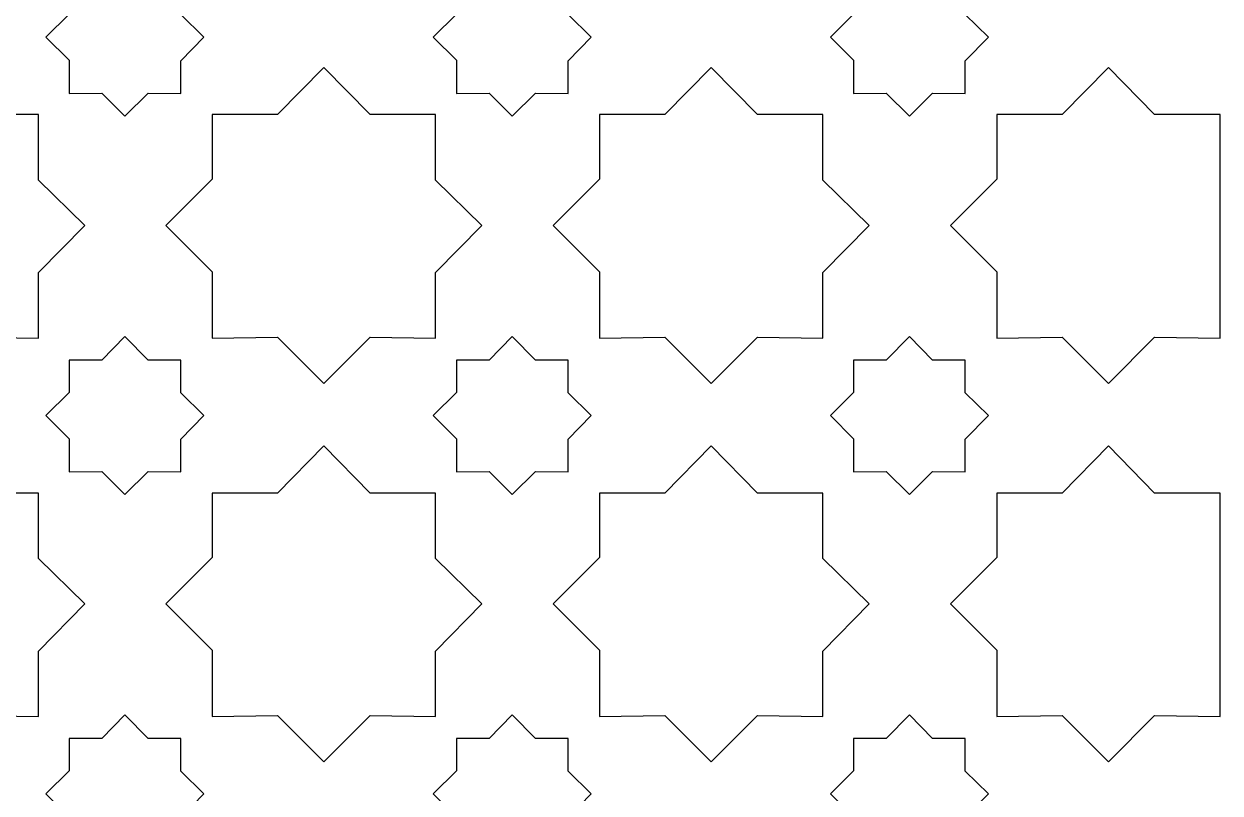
# Model space of a CAD drawing. Header units: centimetres. Extents: x -82 to 82, y -124 to 124.
# Drawn here: x -51.03 to -13.54, y -58.89 to -34.79 of the extents above; entities that cross this region are included whole.
import ezdxf

# ---------------------------------------------------------------- set-up
doc = ezdxf.new("R2010")
doc.units = ezdxf.units.CM
doc.header["$MEASUREMENT"] = 0
doc.layers.add('layer 1', color=7, linetype='Continuous')

msp = doc.modelspace()

# ---------------------------------------------------------------- linework, layer by layer
at = {"layer": 'layer 1', "color": 175}
for points, knots in [([(-49.61516, -34.47614), (-49.61516, -34.47614), (-49.61516, -33.46463), (-49.61516, -33.46463), (-49.61516, -33.46463), (-49.61516, -33.46463), (-48.58995, -33.46463), (-48.58995, -33.46463), (-48.58995, -33.46463), (-48.58995, -33.46463), (-47.86507, -32.72604), (-47.86507, -32.72604), (-47.86507, -32.72604), (-47.86507, -32.72604), (-47.14017, -33.46463), (-47.14017, -33.46463), (-47.14017, -33.46463), (-47.14017, -33.46463), (-46.11498, -33.46463), (-46.11498, -33.46463), (-46.11498, -33.46463), (-46.11498, -33.46463), (-46.11498, -34.48982), (-46.11498, -34.48982), (-46.11498, -34.48982), (-46.11498, -34.48982), (-45.39006, -35.20104), (-45.39006, -35.20104), (-45.39006, -35.20104), (-45.39006, -35.20104), (-46.11498, -35.93965), (-46.11498, -35.93965), (-46.11498, -35.93965), (-46.11498, -35.93965), (-46.11498, -36.96481), (-46.11498, -36.96481), (-46.11498, -36.96481), (-46.11498, -36.96481), (-47.14012, -36.95112), (-47.14012, -36.95112), (-47.14012, -36.95112), (-47.14012, -36.95112), (-47.86507, -37.67604), (-47.86507, -37.67604), (-47.86507, -37.67604), (-47.86507, -37.67604), (-48.58999, -36.95111), (-48.58999, -36.95111), (-48.58999, -36.95111), (-48.58999, -36.95111), (-49.61516, -36.96481), (-49.61516, -36.96481), (-49.61516, -36.96481), (-49.61516, -36.96481), (-49.61516, -35.92594), (-49.61516, -35.92594), (-49.61516, -35.92594), (-49.61516, -35.92594), (-50.34006, -35.20104), (-50.34006, -35.20104), (-50.34006, -35.20104), (-50.34006, -35.20104), (-49.61516, -34.47614), (-49.61516, -34.47614)], [0, 0, 0, 0, 0.05882353, 0.05882353, 0.05882353, 0.05882353, 0.11764706, 0.11764706, 0.11764706, 0.11764706, 0.17647059, 0.17647059, 0.17647059, 0.17647059, 0.23529412, 0.23529412, 0.23529412, 0.23529412, 0.29411765, 0.29411765, 0.29411765, 0.29411765, 0.35294118, 0.35294118, 0.35294118, 0.35294118, 0.41176471, 0.41176471, 0.41176471, 0.41176471, 0.47058824, 0.47058824, 0.47058824, 0.47058824, 0.52941176, 0.52941176, 0.52941176, 0.52941176, 0.58823529, 0.58823529, 0.58823529, 0.58823529, 0.64705882, 0.64705882, 0.64705882, 0.64705882, 0.70588235, 0.70588235, 0.70588235, 0.70588235, 0.76470588, 0.76470588, 0.76470588, 0.76470588, 0.82352941, 0.82352941, 0.82352941, 0.82352941, 0.88235294, 0.88235294, 0.88235294, 0.88235294, 1, 1, 1, 1]), ([(-37.47716, -34.47614), (-37.47716, -34.47614), (-37.47716, -33.46463), (-37.47716, -33.46463), (-37.47716, -33.46463), (-37.47716, -33.46463), (-36.45195, -33.46463), (-36.45195, -33.46463), (-36.45195, -33.46463), (-36.45195, -33.46463), (-35.72707, -32.72604), (-35.72707, -32.72604), (-35.72707, -32.72604), (-35.72707, -32.72604), (-35.00217, -33.46463), (-35.00217, -33.46463), (-35.00217, -33.46463), (-35.00217, -33.46463), (-33.97698, -33.46463), (-33.97698, -33.46463), (-33.97698, -33.46463), (-33.97698, -33.46463), (-33.97698, -34.48982), (-33.97698, -34.48982), (-33.97698, -34.48982), (-33.97698, -34.48982), (-33.25206, -35.20104), (-33.25206, -35.20104), (-33.25206, -35.20104), (-33.25206, -35.20104), (-33.97698, -35.93965), (-33.97698, -35.93965), (-33.97698, -35.93965), (-33.97698, -35.93965), (-33.97698, -36.96481), (-33.97698, -36.96481), (-33.97698, -36.96481), (-33.97698, -36.96481), (-35.00212, -36.95112), (-35.00212, -36.95112), (-35.00212, -36.95112), (-35.00212, -36.95112), (-35.72707, -37.67604), (-35.72707, -37.67604), (-35.72707, -37.67604), (-35.72707, -37.67604), (-36.45199, -36.95111), (-36.45199, -36.95111), (-36.45199, -36.95111), (-36.45199, -36.95111), (-37.47716, -36.96481), (-37.47716, -36.96481), (-37.47716, -36.96481), (-37.47716, -36.96481), (-37.47716, -35.92594), (-37.47716, -35.92594), (-37.47716, -35.92594), (-37.47716, -35.92594), (-38.20206, -35.20104), (-38.20206, -35.20104), (-38.20206, -35.20104), (-38.20206, -35.20104), (-37.47716, -34.47614), (-37.47716, -34.47614)], [0, 0, 0, 0, 0.05882353, 0.05882353, 0.05882353, 0.05882353, 0.11764706, 0.11764706, 0.11764706, 0.11764706, 0.17647059, 0.17647059, 0.17647059, 0.17647059, 0.23529412, 0.23529412, 0.23529412, 0.23529412, 0.29411765, 0.29411765, 0.29411765, 0.29411765, 0.35294118, 0.35294118, 0.35294118, 0.35294118, 0.41176471, 0.41176471, 0.41176471, 0.41176471, 0.47058824, 0.47058824, 0.47058824, 0.47058824, 0.52941176, 0.52941176, 0.52941176, 0.52941176, 0.58823529, 0.58823529, 0.58823529, 0.58823529, 0.64705882, 0.64705882, 0.64705882, 0.64705882, 0.70588235, 0.70588235, 0.70588235, 0.70588235, 0.76470588, 0.76470588, 0.76470588, 0.76470588, 0.82352941, 0.82352941, 0.82352941, 0.82352941, 0.88235294, 0.88235294, 0.88235294, 0.88235294, 1, 1, 1, 1]), ([(-25.03116, -34.47614), (-25.03116, -34.47614), (-25.03116, -33.46463), (-25.03116, -33.46463), (-25.03116, -33.46463), (-25.03116, -33.46463), (-24.00595, -33.46463), (-24.00595, -33.46463), (-24.00595, -33.46463), (-24.00595, -33.46463), (-23.28107, -32.72604), (-23.28107, -32.72604), (-23.28107, -32.72604), (-23.28107, -32.72604), (-22.55617, -33.46463), (-22.55617, -33.46463), (-22.55617, -33.46463), (-22.55617, -33.46463), (-21.53098, -33.46463), (-21.53098, -33.46463), (-21.53098, -33.46463), (-21.53098, -33.46463), (-21.53098, -34.48982), (-21.53098, -34.48982), (-21.53098, -34.48982), (-21.53098, -34.48982), (-20.80606, -35.20104), (-20.80606, -35.20104), (-20.80606, -35.20104), (-20.80606, -35.20104), (-21.53098, -35.93965), (-21.53098, -35.93965), (-21.53098, -35.93965), (-21.53098, -35.93965), (-21.53098, -36.96481), (-21.53098, -36.96481), (-21.53098, -36.96481), (-21.53098, -36.96481), (-22.55612, -36.95112), (-22.55612, -36.95112), (-22.55612, -36.95112), (-22.55612, -36.95112), (-23.28107, -37.67604), (-23.28107, -37.67604), (-23.28107, -37.67604), (-23.28107, -37.67604), (-24.00599, -36.95111), (-24.00599, -36.95111), (-24.00599, -36.95111), (-24.00599, -36.95111), (-25.03116, -36.96481), (-25.03116, -36.96481), (-25.03116, -36.96481), (-25.03116, -36.96481), (-25.03116, -35.92594), (-25.03116, -35.92594), (-25.03116, -35.92594), (-25.03116, -35.92594), (-25.75606, -35.20104), (-25.75606, -35.20104), (-25.75606, -35.20104), (-25.75606, -35.20104), (-25.03116, -34.47614), (-25.03116, -34.47614)], [0, 0, 0, 0, 0.05882353, 0.05882353, 0.05882353, 0.05882353, 0.11764706, 0.11764706, 0.11764706, 0.11764706, 0.17647059, 0.17647059, 0.17647059, 0.17647059, 0.23529412, 0.23529412, 0.23529412, 0.23529412, 0.29411765, 0.29411765, 0.29411765, 0.29411765, 0.35294118, 0.35294118, 0.35294118, 0.35294118, 0.41176471, 0.41176471, 0.41176471, 0.41176471, 0.47058824, 0.47058824, 0.47058824, 0.47058824, 0.52941176, 0.52941176, 0.52941176, 0.52941176, 0.58823529, 0.58823529, 0.58823529, 0.58823529, 0.64705882, 0.64705882, 0.64705882, 0.64705882, 0.70588235, 0.70588235, 0.70588235, 0.70588235, 0.76470588, 0.76470588, 0.76470588, 0.76470588, 0.82352941, 0.82352941, 0.82352941, 0.82352941, 0.88235294, 0.88235294, 0.88235294, 0.88235294, 1, 1, 1, 1]), ([(-57.57378, -39.65201), (-57.57378, -39.65201), (-57.57379, -37.62909), (-57.57379, -37.62909), (-57.57379, -37.62909), (-57.57379, -37.62909), (-55.52348, -37.62909), (-55.52348, -37.62909), (-55.52348, -37.62909), (-55.52348, -37.62909), (-54.07378, -36.15199), (-54.07378, -36.15199), (-54.07378, -36.15199), (-54.07378, -36.15199), (-52.62407, -37.62909), (-52.62407, -37.62909), (-52.62407, -37.62909), (-52.62407, -37.62909), (-50.57379, -37.62909), (-50.57379, -37.62909), (-50.57379, -37.62909), (-50.57379, -37.62909), (-50.57379, -39.67937), (-50.57379, -39.67937), (-50.57379, -39.67937), (-50.57379, -39.67937), (-49.12403, -41.10174), (-49.12403, -41.10174), (-49.12403, -41.10174), (-49.12403, -41.10174), (-50.57379, -42.57888), (-50.57379, -42.57888), (-50.57379, -42.57888), (-50.57379, -42.57888), (-50.57379, -44.62909), (-50.57379, -44.62909), (-50.57379, -44.62909), (-50.57379, -44.62909), (-52.62396, -44.60171), (-52.62396, -44.60171), (-52.62396, -44.60171), (-52.62396, -44.60171), (-54.07378, -46.05148), (-54.07378, -46.05148), (-54.07378, -46.05148), (-54.07378, -46.05148), (-55.52356, -44.6017), (-55.52356, -44.6017), (-55.52356, -44.6017), (-55.52356, -44.6017), (-57.57379, -44.62909), (-57.57379, -44.62909), (-57.57379, -44.62909), (-57.57379, -44.62909), (-57.57379, -42.55147), (-57.57379, -42.55147), (-57.57379, -42.55147), (-57.57379, -42.55147), (-59.02352, -41.10174), (-59.02352, -41.10174), (-59.02352, -41.10174), (-59.02352, -41.10174), (-57.57378, -39.65201), (-57.57378, -39.65201)], [0, 0, 0, 0, 0.05882353, 0.05882353, 0.05882353, 0.05882353, 0.11764706, 0.11764706, 0.11764706, 0.11764706, 0.17647059, 0.17647059, 0.17647059, 0.17647059, 0.23529412, 0.23529412, 0.23529412, 0.23529412, 0.29411765, 0.29411765, 0.29411765, 0.29411765, 0.35294118, 0.35294118, 0.35294118, 0.35294118, 0.41176471, 0.41176471, 0.41176471, 0.41176471, 0.47058824, 0.47058824, 0.47058824, 0.47058824, 0.52941176, 0.52941176, 0.52941176, 0.52941176, 0.58823529, 0.58823529, 0.58823529, 0.58823529, 0.64705882, 0.64705882, 0.64705882, 0.64705882, 0.70588235, 0.70588235, 0.70588235, 0.70588235, 0.76470588, 0.76470588, 0.76470588, 0.76470588, 0.82352941, 0.82352941, 0.82352941, 0.82352941, 0.88235294, 0.88235294, 0.88235294, 0.88235294, 1, 1, 1, 1]), ([(-45.12778, -39.65201), (-45.12778, -39.65201), (-45.12779, -37.62909), (-45.12779, -37.62909), (-45.12779, -37.62909), (-45.12779, -37.62909), (-43.07748, -37.62909), (-43.07748, -37.62909), (-43.07748, -37.62909), (-43.07748, -37.62909), (-41.62778, -36.15199), (-41.62778, -36.15199), (-41.62778, -36.15199), (-41.62778, -36.15199), (-40.17807, -37.62909), (-40.17807, -37.62909), (-40.17807, -37.62909), (-40.17807, -37.62909), (-38.12779, -37.62909), (-38.12779, -37.62909), (-38.12779, -37.62909), (-38.12779, -37.62909), (-38.12779, -39.67937), (-38.12779, -39.67937), (-38.12779, -39.67937), (-38.12779, -39.67937), (-36.67803, -41.10174), (-36.67803, -41.10174), (-36.67803, -41.10174), (-36.67803, -41.10174), (-38.12779, -42.57888), (-38.12779, -42.57888), (-38.12779, -42.57888), (-38.12779, -42.57888), (-38.12779, -44.62909), (-38.12779, -44.62909), (-38.12779, -44.62909), (-38.12779, -44.62909), (-40.17796, -44.60171), (-40.17796, -44.60171), (-40.17796, -44.60171), (-40.17796, -44.60171), (-41.62778, -46.05148), (-41.62778, -46.05148), (-41.62778, -46.05148), (-41.62778, -46.05148), (-43.07756, -44.6017), (-43.07756, -44.6017), (-43.07756, -44.6017), (-43.07756, -44.6017), (-45.12779, -44.62909), (-45.12779, -44.62909), (-45.12779, -44.62909), (-45.12779, -44.62909), (-45.12779, -42.55147), (-45.12779, -42.55147), (-45.12779, -42.55147), (-45.12779, -42.55147), (-46.57752, -41.10174), (-46.57752, -41.10174), (-46.57752, -41.10174), (-46.57752, -41.10174), (-45.12778, -39.65201), (-45.12778, -39.65201)], [0, 0, 0, 0, 0.05882353, 0.05882353, 0.05882353, 0.05882353, 0.11764706, 0.11764706, 0.11764706, 0.11764706, 0.17647059, 0.17647059, 0.17647059, 0.17647059, 0.23529412, 0.23529412, 0.23529412, 0.23529412, 0.29411765, 0.29411765, 0.29411765, 0.29411765, 0.35294118, 0.35294118, 0.35294118, 0.35294118, 0.41176471, 0.41176471, 0.41176471, 0.41176471, 0.47058824, 0.47058824, 0.47058824, 0.47058824, 0.52941176, 0.52941176, 0.52941176, 0.52941176, 0.58823529, 0.58823529, 0.58823529, 0.58823529, 0.64705882, 0.64705882, 0.64705882, 0.64705882, 0.70588235, 0.70588235, 0.70588235, 0.70588235, 0.76470588, 0.76470588, 0.76470588, 0.76470588, 0.82352941, 0.82352941, 0.82352941, 0.82352941, 0.88235294, 0.88235294, 0.88235294, 0.88235294, 1, 1, 1, 1]), ([(-32.98978, -39.65201), (-32.98978, -39.65201), (-32.98979, -37.62909), (-32.98979, -37.62909), (-32.98979, -37.62909), (-32.98979, -37.62909), (-30.93948, -37.62909), (-30.93948, -37.62909), (-30.93948, -37.62909), (-30.93948, -37.62909), (-29.48978, -36.15199), (-29.48978, -36.15199), (-29.48978, -36.15199), (-29.48978, -36.15199), (-28.04007, -37.62909), (-28.04007, -37.62909), (-28.04007, -37.62909), (-28.04007, -37.62909), (-25.98979, -37.62909), (-25.98979, -37.62909), (-25.98979, -37.62909), (-25.98979, -37.62909), (-25.98979, -39.67937), (-25.98979, -39.67937), (-25.98979, -39.67937), (-25.98979, -39.67937), (-24.54003, -41.10174), (-24.54003, -41.10174), (-24.54003, -41.10174), (-24.54003, -41.10174), (-25.98979, -42.57888), (-25.98979, -42.57888), (-25.98979, -42.57888), (-25.98979, -42.57888), (-25.98979, -44.62909), (-25.98979, -44.62909), (-25.98979, -44.62909), (-25.98979, -44.62909), (-28.03996, -44.60171), (-28.03996, -44.60171), (-28.03996, -44.60171), (-28.03996, -44.60171), (-29.48978, -46.05148), (-29.48978, -46.05148), (-29.48978, -46.05148), (-29.48978, -46.05148), (-30.93956, -44.6017), (-30.93956, -44.6017), (-30.93956, -44.6017), (-30.93956, -44.6017), (-32.98979, -44.62909), (-32.98979, -44.62909), (-32.98979, -44.62909), (-32.98979, -44.62909), (-32.98979, -42.55147), (-32.98979, -42.55147), (-32.98979, -42.55147), (-32.98979, -42.55147), (-34.43952, -41.10174), (-34.43952, -41.10174), (-34.43952, -41.10174), (-34.43952, -41.10174), (-32.98978, -39.65201), (-32.98978, -39.65201)], [0, 0, 0, 0, 0.05882353, 0.05882353, 0.05882353, 0.05882353, 0.11764706, 0.11764706, 0.11764706, 0.11764706, 0.17647059, 0.17647059, 0.17647059, 0.17647059, 0.23529412, 0.23529412, 0.23529412, 0.23529412, 0.29411765, 0.29411765, 0.29411765, 0.29411765, 0.35294118, 0.35294118, 0.35294118, 0.35294118, 0.41176471, 0.41176471, 0.41176471, 0.41176471, 0.47058824, 0.47058824, 0.47058824, 0.47058824, 0.52941176, 0.52941176, 0.52941176, 0.52941176, 0.58823529, 0.58823529, 0.58823529, 0.58823529, 0.64705882, 0.64705882, 0.64705882, 0.64705882, 0.70588235, 0.70588235, 0.70588235, 0.70588235, 0.76470588, 0.76470588, 0.76470588, 0.76470588, 0.82352941, 0.82352941, 0.82352941, 0.82352941, 0.88235294, 0.88235294, 0.88235294, 0.88235294, 1, 1, 1, 1]), ([(-13.54379, -44.62909), (-13.54379, -44.62909), (-15.59396, -44.60171), (-15.59396, -44.60171), (-15.59396, -44.60171), (-15.59396, -44.60171), (-17.04378, -46.05148), (-17.04378, -46.05148), (-17.04378, -46.05148), (-17.04378, -46.05148), (-18.49356, -44.6017), (-18.49356, -44.6017), (-18.49356, -44.6017), (-18.49356, -44.6017), (-20.54379, -44.62909), (-20.54379, -44.62909), (-20.54379, -44.62909), (-20.54379, -44.62909), (-20.54379, -42.55147), (-20.54379, -42.55147), (-20.54379, -42.55147), (-20.54379, -42.55147), (-21.99352, -41.10174), (-21.99352, -41.10174), (-21.99352, -41.10174), (-21.99352, -41.10174), (-20.54378, -39.65201), (-20.54378, -39.65201), (-20.54378, -39.65201), (-20.54378, -39.65201), (-20.54379, -37.62909), (-20.54379, -37.62909), (-20.54379, -37.62909), (-20.54379, -37.62909), (-18.49348, -37.62909), (-18.49348, -37.62909), (-18.49348, -37.62909), (-18.49348, -37.62909), (-17.04378, -36.15199), (-17.04378, -36.15199), (-17.04378, -36.15199), (-17.04378, -36.15199), (-15.59407, -37.62909), (-15.59407, -37.62909), (-15.59407, -37.62909), (-15.59407, -37.62909), (-13.54379, -37.62909), (-13.54379, -37.62909), (-13.54379, -37.62909), (-13.54379, -37.62909), (-13.54379, -44.62909), (-13.54379, -44.62909)], [0, 0, 0, 0, 0.07142857, 0.07142857, 0.07142857, 0.07142857, 0.14285714, 0.14285714, 0.14285714, 0.14285714, 0.21428571, 0.21428571, 0.21428571, 0.21428571, 0.28571429, 0.28571429, 0.28571429, 0.28571429, 0.35714286, 0.35714286, 0.35714286, 0.35714286, 0.42857143, 0.42857143, 0.42857143, 0.42857143, 0.5, 0.5, 0.5, 0.5, 0.57142857, 0.57142857, 0.57142857, 0.57142857, 0.64285714, 0.64285714, 0.64285714, 0.64285714, 0.71428571, 0.71428571, 0.71428571, 0.71428571, 0.78571429, 0.78571429, 0.78571429, 0.78571429, 0.85714286, 0.85714286, 0.85714286, 0.85714286, 1, 1, 1, 1]), ([(-49.61516, -46.33184), (-49.61516, -46.33184), (-49.61516, -45.32033), (-49.61516, -45.32033), (-49.61516, -45.32033), (-49.61516, -45.32033), (-48.58995, -45.32033), (-48.58995, -45.32033), (-48.58995, -45.32033), (-48.58995, -45.32033), (-47.86507, -44.58174), (-47.86507, -44.58174), (-47.86507, -44.58174), (-47.86507, -44.58174), (-47.14017, -45.32033), (-47.14017, -45.32033), (-47.14017, -45.32033), (-47.14017, -45.32033), (-46.11498, -45.32033), (-46.11498, -45.32033), (-46.11498, -45.32033), (-46.11498, -45.32033), (-46.11498, -46.34552), (-46.11498, -46.34552), (-46.11498, -46.34552), (-46.11498, -46.34552), (-45.39006, -47.05674), (-45.39006, -47.05674), (-45.39006, -47.05674), (-45.39006, -47.05674), (-46.11498, -47.79535), (-46.11498, -47.79535), (-46.11498, -47.79535), (-46.11498, -47.79535), (-46.11498, -48.82051), (-46.11498, -48.82051), (-46.11498, -48.82051), (-46.11498, -48.82051), (-47.14012, -48.80682), (-47.14012, -48.80682), (-47.14012, -48.80682), (-47.14012, -48.80682), (-47.86507, -49.53174), (-47.86507, -49.53174), (-47.86507, -49.53174), (-47.86507, -49.53174), (-48.58999, -48.80681), (-48.58999, -48.80681), (-48.58999, -48.80681), (-48.58999, -48.80681), (-49.61516, -48.82051), (-49.61516, -48.82051), (-49.61516, -48.82051), (-49.61516, -48.82051), (-49.61516, -47.78164), (-49.61516, -47.78164), (-49.61516, -47.78164), (-49.61516, -47.78164), (-50.34006, -47.05674), (-50.34006, -47.05674), (-50.34006, -47.05674), (-50.34006, -47.05674), (-49.61516, -46.33184), (-49.61516, -46.33184)], [0, 0, 0, 0, 0.05882353, 0.05882353, 0.05882353, 0.05882353, 0.11764706, 0.11764706, 0.11764706, 0.11764706, 0.17647059, 0.17647059, 0.17647059, 0.17647059, 0.23529412, 0.23529412, 0.23529412, 0.23529412, 0.29411765, 0.29411765, 0.29411765, 0.29411765, 0.35294118, 0.35294118, 0.35294118, 0.35294118, 0.41176471, 0.41176471, 0.41176471, 0.41176471, 0.47058824, 0.47058824, 0.47058824, 0.47058824, 0.52941176, 0.52941176, 0.52941176, 0.52941176, 0.58823529, 0.58823529, 0.58823529, 0.58823529, 0.64705882, 0.64705882, 0.64705882, 0.64705882, 0.70588235, 0.70588235, 0.70588235, 0.70588235, 0.76470588, 0.76470588, 0.76470588, 0.76470588, 0.82352941, 0.82352941, 0.82352941, 0.82352941, 0.88235294, 0.88235294, 0.88235294, 0.88235294, 1, 1, 1, 1]), ([(-37.47716, -46.33184), (-37.47716, -46.33184), (-37.47716, -45.32033), (-37.47716, -45.32033), (-37.47716, -45.32033), (-37.47716, -45.32033), (-36.45195, -45.32033), (-36.45195, -45.32033), (-36.45195, -45.32033), (-36.45195, -45.32033), (-35.72707, -44.58174), (-35.72707, -44.58174), (-35.72707, -44.58174), (-35.72707, -44.58174), (-35.00217, -45.32033), (-35.00217, -45.32033), (-35.00217, -45.32033), (-35.00217, -45.32033), (-33.97698, -45.32033), (-33.97698, -45.32033), (-33.97698, -45.32033), (-33.97698, -45.32033), (-33.97698, -46.34552), (-33.97698, -46.34552), (-33.97698, -46.34552), (-33.97698, -46.34552), (-33.25206, -47.05674), (-33.25206, -47.05674), (-33.25206, -47.05674), (-33.25206, -47.05674), (-33.97698, -47.79535), (-33.97698, -47.79535), (-33.97698, -47.79535), (-33.97698, -47.79535), (-33.97698, -48.82051), (-33.97698, -48.82051), (-33.97698, -48.82051), (-33.97698, -48.82051), (-35.00212, -48.80682), (-35.00212, -48.80682), (-35.00212, -48.80682), (-35.00212, -48.80682), (-35.72707, -49.53174), (-35.72707, -49.53174), (-35.72707, -49.53174), (-35.72707, -49.53174), (-36.45199, -48.80681), (-36.45199, -48.80681), (-36.45199, -48.80681), (-36.45199, -48.80681), (-37.47716, -48.82051), (-37.47716, -48.82051), (-37.47716, -48.82051), (-37.47716, -48.82051), (-37.47716, -47.78164), (-37.47716, -47.78164), (-37.47716, -47.78164), (-37.47716, -47.78164), (-38.20206, -47.05674), (-38.20206, -47.05674), (-38.20206, -47.05674), (-38.20206, -47.05674), (-37.47716, -46.33184), (-37.47716, -46.33184)], [0, 0, 0, 0, 0.05882353, 0.05882353, 0.05882353, 0.05882353, 0.11764706, 0.11764706, 0.11764706, 0.11764706, 0.17647059, 0.17647059, 0.17647059, 0.17647059, 0.23529412, 0.23529412, 0.23529412, 0.23529412, 0.29411765, 0.29411765, 0.29411765, 0.29411765, 0.35294118, 0.35294118, 0.35294118, 0.35294118, 0.41176471, 0.41176471, 0.41176471, 0.41176471, 0.47058824, 0.47058824, 0.47058824, 0.47058824, 0.52941176, 0.52941176, 0.52941176, 0.52941176, 0.58823529, 0.58823529, 0.58823529, 0.58823529, 0.64705882, 0.64705882, 0.64705882, 0.64705882, 0.70588235, 0.70588235, 0.70588235, 0.70588235, 0.76470588, 0.76470588, 0.76470588, 0.76470588, 0.82352941, 0.82352941, 0.82352941, 0.82352941, 0.88235294, 0.88235294, 0.88235294, 0.88235294, 1, 1, 1, 1]), ([(-25.03116, -46.33184), (-25.03116, -46.33184), (-25.03116, -45.32033), (-25.03116, -45.32033), (-25.03116, -45.32033), (-25.03116, -45.32033), (-24.00595, -45.32033), (-24.00595, -45.32033), (-24.00595, -45.32033), (-24.00595, -45.32033), (-23.28107, -44.58174), (-23.28107, -44.58174), (-23.28107, -44.58174), (-23.28107, -44.58174), (-22.55617, -45.32033), (-22.55617, -45.32033), (-22.55617, -45.32033), (-22.55617, -45.32033), (-21.53098, -45.32033), (-21.53098, -45.32033), (-21.53098, -45.32033), (-21.53098, -45.32033), (-21.53098, -46.34552), (-21.53098, -46.34552), (-21.53098, -46.34552), (-21.53098, -46.34552), (-20.80606, -47.05674), (-20.80606, -47.05674), (-20.80606, -47.05674), (-20.80606, -47.05674), (-21.53098, -47.79535), (-21.53098, -47.79535), (-21.53098, -47.79535), (-21.53098, -47.79535), (-21.53098, -48.82051), (-21.53098, -48.82051), (-21.53098, -48.82051), (-21.53098, -48.82051), (-22.55612, -48.80682), (-22.55612, -48.80682), (-22.55612, -48.80682), (-22.55612, -48.80682), (-23.28107, -49.53174), (-23.28107, -49.53174), (-23.28107, -49.53174), (-23.28107, -49.53174), (-24.00599, -48.80681), (-24.00599, -48.80681), (-24.00599, -48.80681), (-24.00599, -48.80681), (-25.03116, -48.82051), (-25.03116, -48.82051), (-25.03116, -48.82051), (-25.03116, -48.82051), (-25.03116, -47.78164), (-25.03116, -47.78164), (-25.03116, -47.78164), (-25.03116, -47.78164), (-25.75606, -47.05674), (-25.75606, -47.05674), (-25.75606, -47.05674), (-25.75606, -47.05674), (-25.03116, -46.33184), (-25.03116, -46.33184)], [0, 0, 0, 0, 0.05882353, 0.05882353, 0.05882353, 0.05882353, 0.11764706, 0.11764706, 0.11764706, 0.11764706, 0.17647059, 0.17647059, 0.17647059, 0.17647059, 0.23529412, 0.23529412, 0.23529412, 0.23529412, 0.29411765, 0.29411765, 0.29411765, 0.29411765, 0.35294118, 0.35294118, 0.35294118, 0.35294118, 0.41176471, 0.41176471, 0.41176471, 0.41176471, 0.47058824, 0.47058824, 0.47058824, 0.47058824, 0.52941176, 0.52941176, 0.52941176, 0.52941176, 0.58823529, 0.58823529, 0.58823529, 0.58823529, 0.64705882, 0.64705882, 0.64705882, 0.64705882, 0.70588235, 0.70588235, 0.70588235, 0.70588235, 0.76470588, 0.76470588, 0.76470588, 0.76470588, 0.82352941, 0.82352941, 0.82352941, 0.82352941, 0.88235294, 0.88235294, 0.88235294, 0.88235294, 1, 1, 1, 1]), ([(-57.57378, -51.50771), (-57.57378, -51.50771), (-57.57379, -49.48479), (-57.57379, -49.48479), (-57.57379, -49.48479), (-57.57379, -49.48479), (-55.52348, -49.48479), (-55.52348, -49.48479), (-55.52348, -49.48479), (-55.52348, -49.48479), (-54.07378, -48.00769), (-54.07378, -48.00769), (-54.07378, -48.00769), (-54.07378, -48.00769), (-52.62407, -49.48479), (-52.62407, -49.48479), (-52.62407, -49.48479), (-52.62407, -49.48479), (-50.57379, -49.48479), (-50.57379, -49.48479), (-50.57379, -49.48479), (-50.57379, -49.48479), (-50.57379, -51.53507), (-50.57379, -51.53507), (-50.57379, -51.53507), (-50.57379, -51.53507), (-49.12403, -52.95744), (-49.12403, -52.95744), (-49.12403, -52.95744), (-49.12403, -52.95744), (-50.57379, -54.43458), (-50.57379, -54.43458), (-50.57379, -54.43458), (-50.57379, -54.43458), (-50.57379, -56.48479), (-50.57379, -56.48479), (-50.57379, -56.48479), (-50.57379, -56.48479), (-52.62396, -56.45741), (-52.62396, -56.45741), (-52.62396, -56.45741), (-52.62396, -56.45741), (-54.07378, -57.90718), (-54.07378, -57.90718), (-54.07378, -57.90718), (-54.07378, -57.90718), (-55.52356, -56.4574), (-55.52356, -56.4574), (-55.52356, -56.4574), (-55.52356, -56.4574), (-57.57379, -56.48479), (-57.57379, -56.48479), (-57.57379, -56.48479), (-57.57379, -56.48479), (-57.57379, -54.40717), (-57.57379, -54.40717), (-57.57379, -54.40717), (-57.57379, -54.40717), (-59.02352, -52.95744), (-59.02352, -52.95744), (-59.02352, -52.95744), (-59.02352, -52.95744), (-57.57378, -51.50771), (-57.57378, -51.50771)], [0, 0, 0, 0, 0.05882353, 0.05882353, 0.05882353, 0.05882353, 0.11764706, 0.11764706, 0.11764706, 0.11764706, 0.17647059, 0.17647059, 0.17647059, 0.17647059, 0.23529412, 0.23529412, 0.23529412, 0.23529412, 0.29411765, 0.29411765, 0.29411765, 0.29411765, 0.35294118, 0.35294118, 0.35294118, 0.35294118, 0.41176471, 0.41176471, 0.41176471, 0.41176471, 0.47058824, 0.47058824, 0.47058824, 0.47058824, 0.52941176, 0.52941176, 0.52941176, 0.52941176, 0.58823529, 0.58823529, 0.58823529, 0.58823529, 0.64705882, 0.64705882, 0.64705882, 0.64705882, 0.70588235, 0.70588235, 0.70588235, 0.70588235, 0.76470588, 0.76470588, 0.76470588, 0.76470588, 0.82352941, 0.82352941, 0.82352941, 0.82352941, 0.88235294, 0.88235294, 0.88235294, 0.88235294, 1, 1, 1, 1]), ([(-45.12778, -51.50771), (-45.12778, -51.50771), (-45.12779, -49.48479), (-45.12779, -49.48479), (-45.12779, -49.48479), (-45.12779, -49.48479), (-43.07748, -49.48479), (-43.07748, -49.48479), (-43.07748, -49.48479), (-43.07748, -49.48479), (-41.62778, -48.00769), (-41.62778, -48.00769), (-41.62778, -48.00769), (-41.62778, -48.00769), (-40.17807, -49.48479), (-40.17807, -49.48479), (-40.17807, -49.48479), (-40.17807, -49.48479), (-38.12779, -49.48479), (-38.12779, -49.48479), (-38.12779, -49.48479), (-38.12779, -49.48479), (-38.12779, -51.53507), (-38.12779, -51.53507), (-38.12779, -51.53507), (-38.12779, -51.53507), (-36.67803, -52.95744), (-36.67803, -52.95744), (-36.67803, -52.95744), (-36.67803, -52.95744), (-38.12779, -54.43458), (-38.12779, -54.43458), (-38.12779, -54.43458), (-38.12779, -54.43458), (-38.12779, -56.48479), (-38.12779, -56.48479), (-38.12779, -56.48479), (-38.12779, -56.48479), (-40.17796, -56.45741), (-40.17796, -56.45741), (-40.17796, -56.45741), (-40.17796, -56.45741), (-41.62778, -57.90718), (-41.62778, -57.90718), (-41.62778, -57.90718), (-41.62778, -57.90718), (-43.07756, -56.4574), (-43.07756, -56.4574), (-43.07756, -56.4574), (-43.07756, -56.4574), (-45.12779, -56.48479), (-45.12779, -56.48479), (-45.12779, -56.48479), (-45.12779, -56.48479), (-45.12779, -54.40717), (-45.12779, -54.40717), (-45.12779, -54.40717), (-45.12779, -54.40717), (-46.57752, -52.95744), (-46.57752, -52.95744), (-46.57752, -52.95744), (-46.57752, -52.95744), (-45.12778, -51.50771), (-45.12778, -51.50771)], [0, 0, 0, 0, 0.05882353, 0.05882353, 0.05882353, 0.05882353, 0.11764706, 0.11764706, 0.11764706, 0.11764706, 0.17647059, 0.17647059, 0.17647059, 0.17647059, 0.23529412, 0.23529412, 0.23529412, 0.23529412, 0.29411765, 0.29411765, 0.29411765, 0.29411765, 0.35294118, 0.35294118, 0.35294118, 0.35294118, 0.41176471, 0.41176471, 0.41176471, 0.41176471, 0.47058824, 0.47058824, 0.47058824, 0.47058824, 0.52941176, 0.52941176, 0.52941176, 0.52941176, 0.58823529, 0.58823529, 0.58823529, 0.58823529, 0.64705882, 0.64705882, 0.64705882, 0.64705882, 0.70588235, 0.70588235, 0.70588235, 0.70588235, 0.76470588, 0.76470588, 0.76470588, 0.76470588, 0.82352941, 0.82352941, 0.82352941, 0.82352941, 0.88235294, 0.88235294, 0.88235294, 0.88235294, 1, 1, 1, 1]), ([(-32.98978, -51.50771), (-32.98978, -51.50771), (-32.98979, -49.48479), (-32.98979, -49.48479), (-32.98979, -49.48479), (-32.98979, -49.48479), (-30.93948, -49.48479), (-30.93948, -49.48479), (-30.93948, -49.48479), (-30.93948, -49.48479), (-29.48978, -48.00769), (-29.48978, -48.00769), (-29.48978, -48.00769), (-29.48978, -48.00769), (-28.04007, -49.48479), (-28.04007, -49.48479), (-28.04007, -49.48479), (-28.04007, -49.48479), (-25.98979, -49.48479), (-25.98979, -49.48479), (-25.98979, -49.48479), (-25.98979, -49.48479), (-25.98979, -51.53507), (-25.98979, -51.53507), (-25.98979, -51.53507), (-25.98979, -51.53507), (-24.54003, -52.95744), (-24.54003, -52.95744), (-24.54003, -52.95744), (-24.54003, -52.95744), (-25.98979, -54.43458), (-25.98979, -54.43458), (-25.98979, -54.43458), (-25.98979, -54.43458), (-25.98979, -56.48479), (-25.98979, -56.48479), (-25.98979, -56.48479), (-25.98979, -56.48479), (-28.03996, -56.45741), (-28.03996, -56.45741), (-28.03996, -56.45741), (-28.03996, -56.45741), (-29.48978, -57.90718), (-29.48978, -57.90718), (-29.48978, -57.90718), (-29.48978, -57.90718), (-30.93956, -56.4574), (-30.93956, -56.4574), (-30.93956, -56.4574), (-30.93956, -56.4574), (-32.98979, -56.48479), (-32.98979, -56.48479), (-32.98979, -56.48479), (-32.98979, -56.48479), (-32.98979, -54.40717), (-32.98979, -54.40717), (-32.98979, -54.40717), (-32.98979, -54.40717), (-34.43952, -52.95744), (-34.43952, -52.95744), (-34.43952, -52.95744), (-34.43952, -52.95744), (-32.98978, -51.50771), (-32.98978, -51.50771)], [0, 0, 0, 0, 0.05882353, 0.05882353, 0.05882353, 0.05882353, 0.11764706, 0.11764706, 0.11764706, 0.11764706, 0.17647059, 0.17647059, 0.17647059, 0.17647059, 0.23529412, 0.23529412, 0.23529412, 0.23529412, 0.29411765, 0.29411765, 0.29411765, 0.29411765, 0.35294118, 0.35294118, 0.35294118, 0.35294118, 0.41176471, 0.41176471, 0.41176471, 0.41176471, 0.47058824, 0.47058824, 0.47058824, 0.47058824, 0.52941176, 0.52941176, 0.52941176, 0.52941176, 0.58823529, 0.58823529, 0.58823529, 0.58823529, 0.64705882, 0.64705882, 0.64705882, 0.64705882, 0.70588235, 0.70588235, 0.70588235, 0.70588235, 0.76470588, 0.76470588, 0.76470588, 0.76470588, 0.82352941, 0.82352941, 0.82352941, 0.82352941, 0.88235294, 0.88235294, 0.88235294, 0.88235294, 1, 1, 1, 1]), ([(-13.54379, -56.48479), (-13.54379, -56.48479), (-15.59396, -56.45741), (-15.59396, -56.45741), (-15.59396, -56.45741), (-15.59396, -56.45741), (-17.04378, -57.90718), (-17.04378, -57.90718), (-17.04378, -57.90718), (-17.04378, -57.90718), (-18.49356, -56.4574), (-18.49356, -56.4574), (-18.49356, -56.4574), (-18.49356, -56.4574), (-20.54379, -56.48479), (-20.54379, -56.48479), (-20.54379, -56.48479), (-20.54379, -56.48479), (-20.54379, -54.40717), (-20.54379, -54.40717), (-20.54379, -54.40717), (-20.54379, -54.40717), (-21.99352, -52.95744), (-21.99352, -52.95744), (-21.99352, -52.95744), (-21.99352, -52.95744), (-20.54378, -51.50771), (-20.54378, -51.50771), (-20.54378, -51.50771), (-20.54378, -51.50771), (-20.54379, -49.48479), (-20.54379, -49.48479), (-20.54379, -49.48479), (-20.54379, -49.48479), (-18.49348, -49.48479), (-18.49348, -49.48479), (-18.49348, -49.48479), (-18.49348, -49.48479), (-17.04378, -48.00769), (-17.04378, -48.00769), (-17.04378, -48.00769), (-17.04378, -48.00769), (-15.59407, -49.48479), (-15.59407, -49.48479), (-15.59407, -49.48479), (-15.59407, -49.48479), (-13.54379, -49.48479), (-13.54379, -49.48479), (-13.54379, -49.48479), (-13.54379, -49.48479), (-13.54379, -56.48479), (-13.54379, -56.48479)], [0, 0, 0, 0, 0.07142857, 0.07142857, 0.07142857, 0.07142857, 0.14285714, 0.14285714, 0.14285714, 0.14285714, 0.21428571, 0.21428571, 0.21428571, 0.21428571, 0.28571429, 0.28571429, 0.28571429, 0.28571429, 0.35714286, 0.35714286, 0.35714286, 0.35714286, 0.42857143, 0.42857143, 0.42857143, 0.42857143, 0.5, 0.5, 0.5, 0.5, 0.57142857, 0.57142857, 0.57142857, 0.57142857, 0.64285714, 0.64285714, 0.64285714, 0.64285714, 0.71428571, 0.71428571, 0.71428571, 0.71428571, 0.78571429, 0.78571429, 0.78571429, 0.78571429, 0.85714286, 0.85714286, 0.85714286, 0.85714286, 1, 1, 1, 1]), ([(-49.61516, -58.18754), (-49.61516, -58.18754), (-49.61516, -57.17603), (-49.61516, -57.17603), (-49.61516, -57.17603), (-49.61516, -57.17603), (-48.58995, -57.17603), (-48.58995, -57.17603), (-48.58995, -57.17603), (-48.58995, -57.17603), (-47.86507, -56.43744), (-47.86507, -56.43744), (-47.86507, -56.43744), (-47.86507, -56.43744), (-47.14017, -57.17603), (-47.14017, -57.17603), (-47.14017, -57.17603), (-47.14017, -57.17603), (-46.11498, -57.17603), (-46.11498, -57.17603), (-46.11498, -57.17603), (-46.11498, -57.17603), (-46.11498, -58.20122), (-46.11498, -58.20122), (-46.11498, -58.20122), (-46.11498, -58.20122), (-45.39006, -58.91244), (-45.39006, -58.91244), (-45.39006, -58.91244), (-45.39006, -58.91244), (-46.11498, -59.65105), (-46.11498, -59.65105), (-46.11498, -59.65105), (-46.11498, -59.65105), (-46.11498, -60.67621), (-46.11498, -60.67621), (-46.11498, -60.67621), (-46.11498, -60.67621), (-47.14012, -60.66252), (-47.14012, -60.66252), (-47.14012, -60.66252), (-47.14012, -60.66252), (-47.86507, -61.38744), (-47.86507, -61.38744), (-47.86507, -61.38744), (-47.86507, -61.38744), (-48.58999, -60.66251), (-48.58999, -60.66251), (-48.58999, -60.66251), (-48.58999, -60.66251), (-49.61516, -60.67621), (-49.61516, -60.67621), (-49.61516, -60.67621), (-49.61516, -60.67621), (-49.61516, -59.63734), (-49.61516, -59.63734), (-49.61516, -59.63734), (-49.61516, -59.63734), (-50.34006, -58.91244), (-50.34006, -58.91244), (-50.34006, -58.91244), (-50.34006, -58.91244), (-49.61516, -58.18754), (-49.61516, -58.18754)], [0, 0, 0, 0, 0.05882353, 0.05882353, 0.05882353, 0.05882353, 0.11764706, 0.11764706, 0.11764706, 0.11764706, 0.17647059, 0.17647059, 0.17647059, 0.17647059, 0.23529412, 0.23529412, 0.23529412, 0.23529412, 0.29411765, 0.29411765, 0.29411765, 0.29411765, 0.35294118, 0.35294118, 0.35294118, 0.35294118, 0.41176471, 0.41176471, 0.41176471, 0.41176471, 0.47058824, 0.47058824, 0.47058824, 0.47058824, 0.52941176, 0.52941176, 0.52941176, 0.52941176, 0.58823529, 0.58823529, 0.58823529, 0.58823529, 0.64705882, 0.64705882, 0.64705882, 0.64705882, 0.70588235, 0.70588235, 0.70588235, 0.70588235, 0.76470588, 0.76470588, 0.76470588, 0.76470588, 0.82352941, 0.82352941, 0.82352941, 0.82352941, 0.88235294, 0.88235294, 0.88235294, 0.88235294, 1, 1, 1, 1]), ([(-37.47716, -58.18754), (-37.47716, -58.18754), (-37.47716, -57.17603), (-37.47716, -57.17603), (-37.47716, -57.17603), (-37.47716, -57.17603), (-36.45195, -57.17603), (-36.45195, -57.17603), (-36.45195, -57.17603), (-36.45195, -57.17603), (-35.72707, -56.43744), (-35.72707, -56.43744), (-35.72707, -56.43744), (-35.72707, -56.43744), (-35.00217, -57.17603), (-35.00217, -57.17603), (-35.00217, -57.17603), (-35.00217, -57.17603), (-33.97698, -57.17603), (-33.97698, -57.17603), (-33.97698, -57.17603), (-33.97698, -57.17603), (-33.97698, -58.20122), (-33.97698, -58.20122), (-33.97698, -58.20122), (-33.97698, -58.20122), (-33.25206, -58.91244), (-33.25206, -58.91244), (-33.25206, -58.91244), (-33.25206, -58.91244), (-33.97698, -59.65105), (-33.97698, -59.65105), (-33.97698, -59.65105), (-33.97698, -59.65105), (-33.97698, -60.67621), (-33.97698, -60.67621), (-33.97698, -60.67621), (-33.97698, -60.67621), (-35.00212, -60.66252), (-35.00212, -60.66252), (-35.00212, -60.66252), (-35.00212, -60.66252), (-35.72707, -61.38744), (-35.72707, -61.38744), (-35.72707, -61.38744), (-35.72707, -61.38744), (-36.45199, -60.66251), (-36.45199, -60.66251), (-36.45199, -60.66251), (-36.45199, -60.66251), (-37.47716, -60.67621), (-37.47716, -60.67621), (-37.47716, -60.67621), (-37.47716, -60.67621), (-37.47716, -59.63734), (-37.47716, -59.63734), (-37.47716, -59.63734), (-37.47716, -59.63734), (-38.20206, -58.91244), (-38.20206, -58.91244), (-38.20206, -58.91244), (-38.20206, -58.91244), (-37.47716, -58.18754), (-37.47716, -58.18754)], [0, 0, 0, 0, 0.05882353, 0.05882353, 0.05882353, 0.05882353, 0.11764706, 0.11764706, 0.11764706, 0.11764706, 0.17647059, 0.17647059, 0.17647059, 0.17647059, 0.23529412, 0.23529412, 0.23529412, 0.23529412, 0.29411765, 0.29411765, 0.29411765, 0.29411765, 0.35294118, 0.35294118, 0.35294118, 0.35294118, 0.41176471, 0.41176471, 0.41176471, 0.41176471, 0.47058824, 0.47058824, 0.47058824, 0.47058824, 0.52941176, 0.52941176, 0.52941176, 0.52941176, 0.58823529, 0.58823529, 0.58823529, 0.58823529, 0.64705882, 0.64705882, 0.64705882, 0.64705882, 0.70588235, 0.70588235, 0.70588235, 0.70588235, 0.76470588, 0.76470588, 0.76470588, 0.76470588, 0.82352941, 0.82352941, 0.82352941, 0.82352941, 0.88235294, 0.88235294, 0.88235294, 0.88235294, 1, 1, 1, 1]), ([(-25.03116, -58.18754), (-25.03116, -58.18754), (-25.03116, -57.17603), (-25.03116, -57.17603), (-25.03116, -57.17603), (-25.03116, -57.17603), (-24.00595, -57.17603), (-24.00595, -57.17603), (-24.00595, -57.17603), (-24.00595, -57.17603), (-23.28107, -56.43744), (-23.28107, -56.43744), (-23.28107, -56.43744), (-23.28107, -56.43744), (-22.55617, -57.17603), (-22.55617, -57.17603), (-22.55617, -57.17603), (-22.55617, -57.17603), (-21.53098, -57.17603), (-21.53098, -57.17603), (-21.53098, -57.17603), (-21.53098, -57.17603), (-21.53098, -58.20122), (-21.53098, -58.20122), (-21.53098, -58.20122), (-21.53098, -58.20122), (-20.80606, -58.91244), (-20.80606, -58.91244), (-20.80606, -58.91244), (-20.80606, -58.91244), (-21.53098, -59.65105), (-21.53098, -59.65105), (-21.53098, -59.65105), (-21.53098, -59.65105), (-21.53098, -60.67621), (-21.53098, -60.67621), (-21.53098, -60.67621), (-21.53098, -60.67621), (-22.55612, -60.66252), (-22.55612, -60.66252), (-22.55612, -60.66252), (-22.55612, -60.66252), (-23.28107, -61.38744), (-23.28107, -61.38744), (-23.28107, -61.38744), (-23.28107, -61.38744), (-24.00599, -60.66251), (-24.00599, -60.66251), (-24.00599, -60.66251), (-24.00599, -60.66251), (-25.03116, -60.67621), (-25.03116, -60.67621), (-25.03116, -60.67621), (-25.03116, -60.67621), (-25.03116, -59.63734), (-25.03116, -59.63734), (-25.03116, -59.63734), (-25.03116, -59.63734), (-25.75606, -58.91244), (-25.75606, -58.91244), (-25.75606, -58.91244), (-25.75606, -58.91244), (-25.03116, -58.18754), (-25.03116, -58.18754)], [0, 0, 0, 0, 0.05882353, 0.05882353, 0.05882353, 0.05882353, 0.11764706, 0.11764706, 0.11764706, 0.11764706, 0.17647059, 0.17647059, 0.17647059, 0.17647059, 0.23529412, 0.23529412, 0.23529412, 0.23529412, 0.29411765, 0.29411765, 0.29411765, 0.29411765, 0.35294118, 0.35294118, 0.35294118, 0.35294118, 0.41176471, 0.41176471, 0.41176471, 0.41176471, 0.47058824, 0.47058824, 0.47058824, 0.47058824, 0.52941176, 0.52941176, 0.52941176, 0.52941176, 0.58823529, 0.58823529, 0.58823529, 0.58823529, 0.64705882, 0.64705882, 0.64705882, 0.64705882, 0.70588235, 0.70588235, 0.70588235, 0.70588235, 0.76470588, 0.76470588, 0.76470588, 0.76470588, 0.82352941, 0.82352941, 0.82352941, 0.82352941, 0.88235294, 0.88235294, 0.88235294, 0.88235294, 1, 1, 1, 1])]:
    msp.add_open_spline(points, degree=3, knots=knots, dxfattribs=at)

doc.saveas('drawing.dxf')
